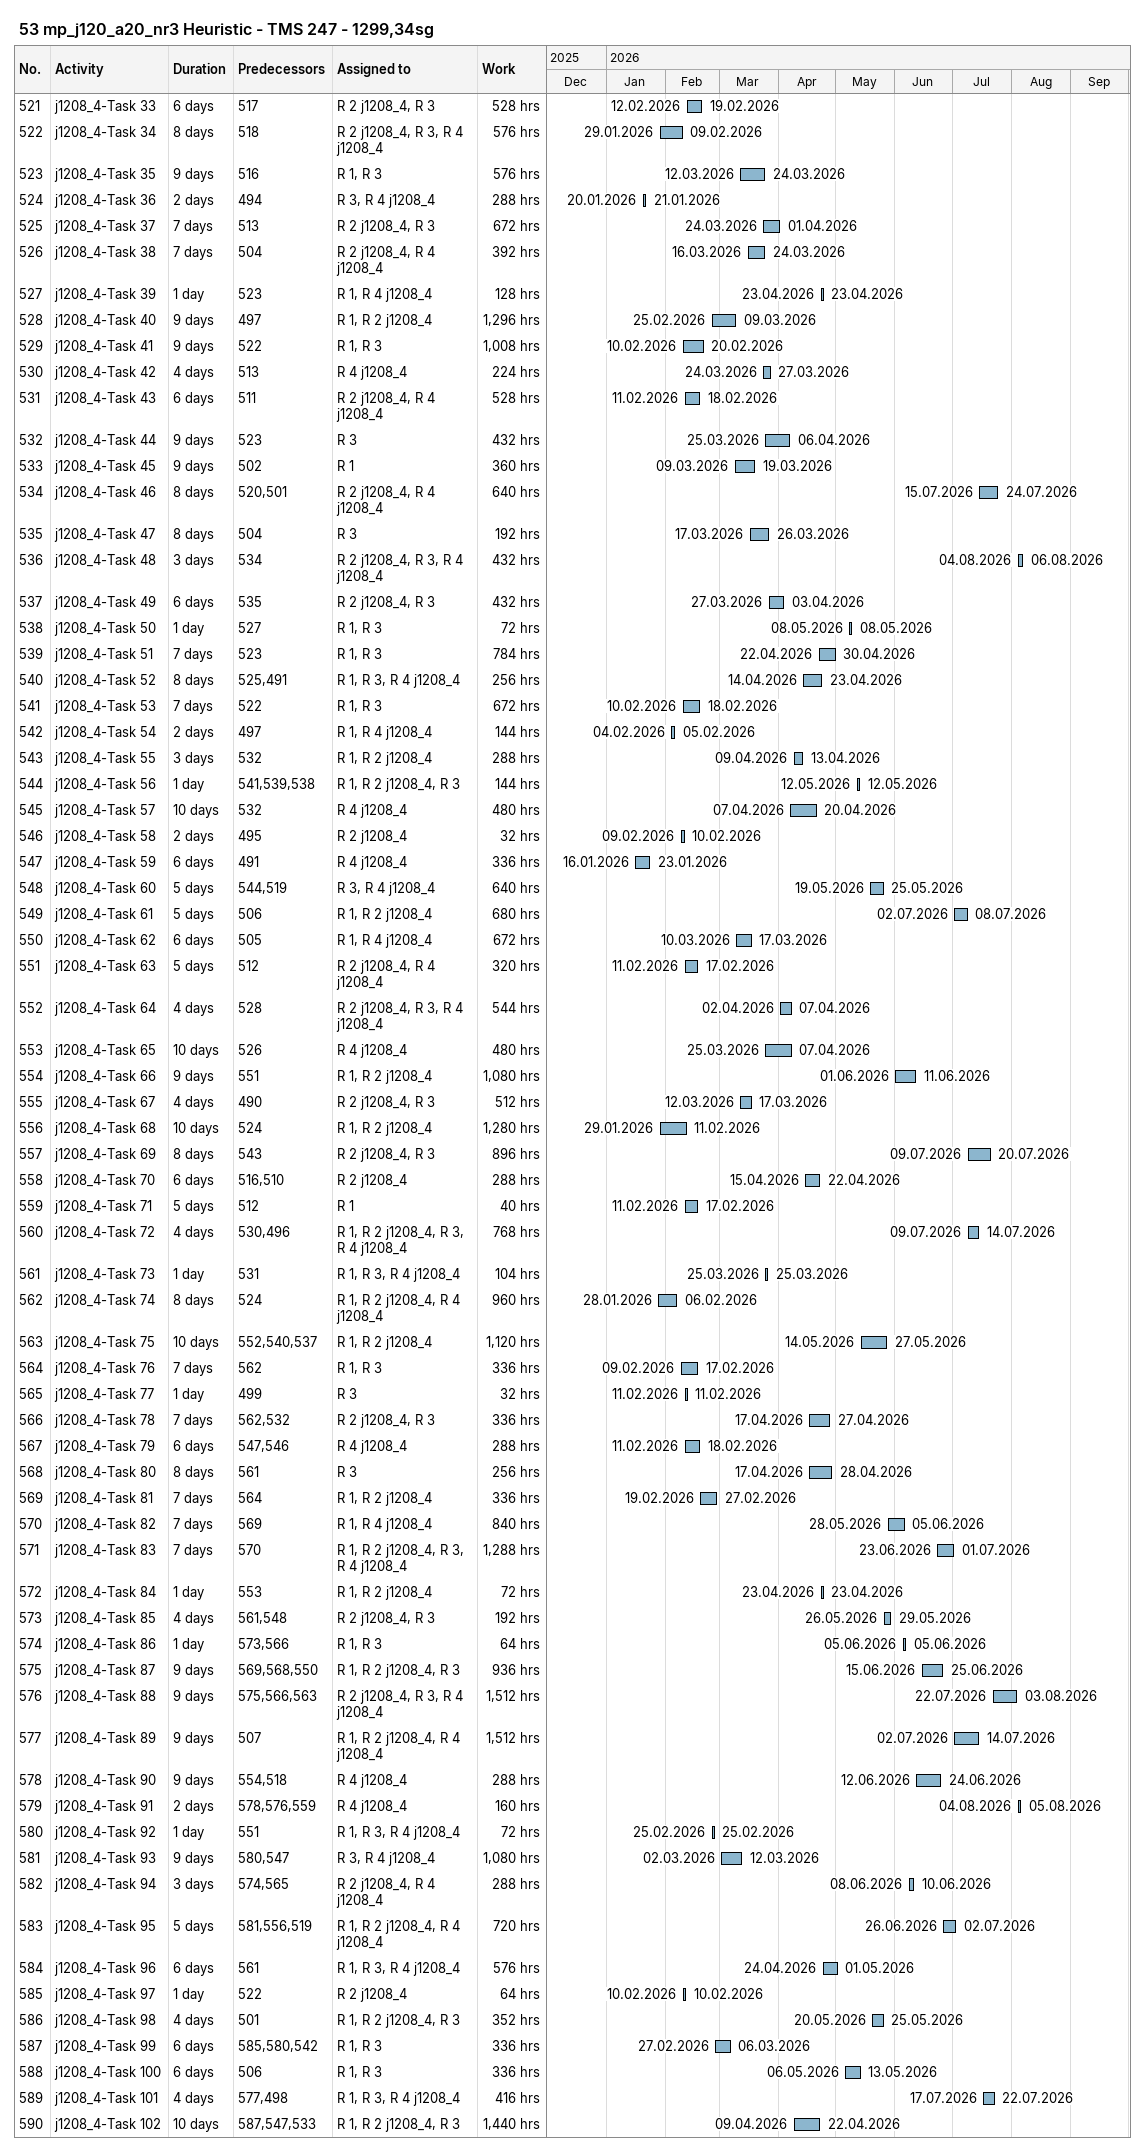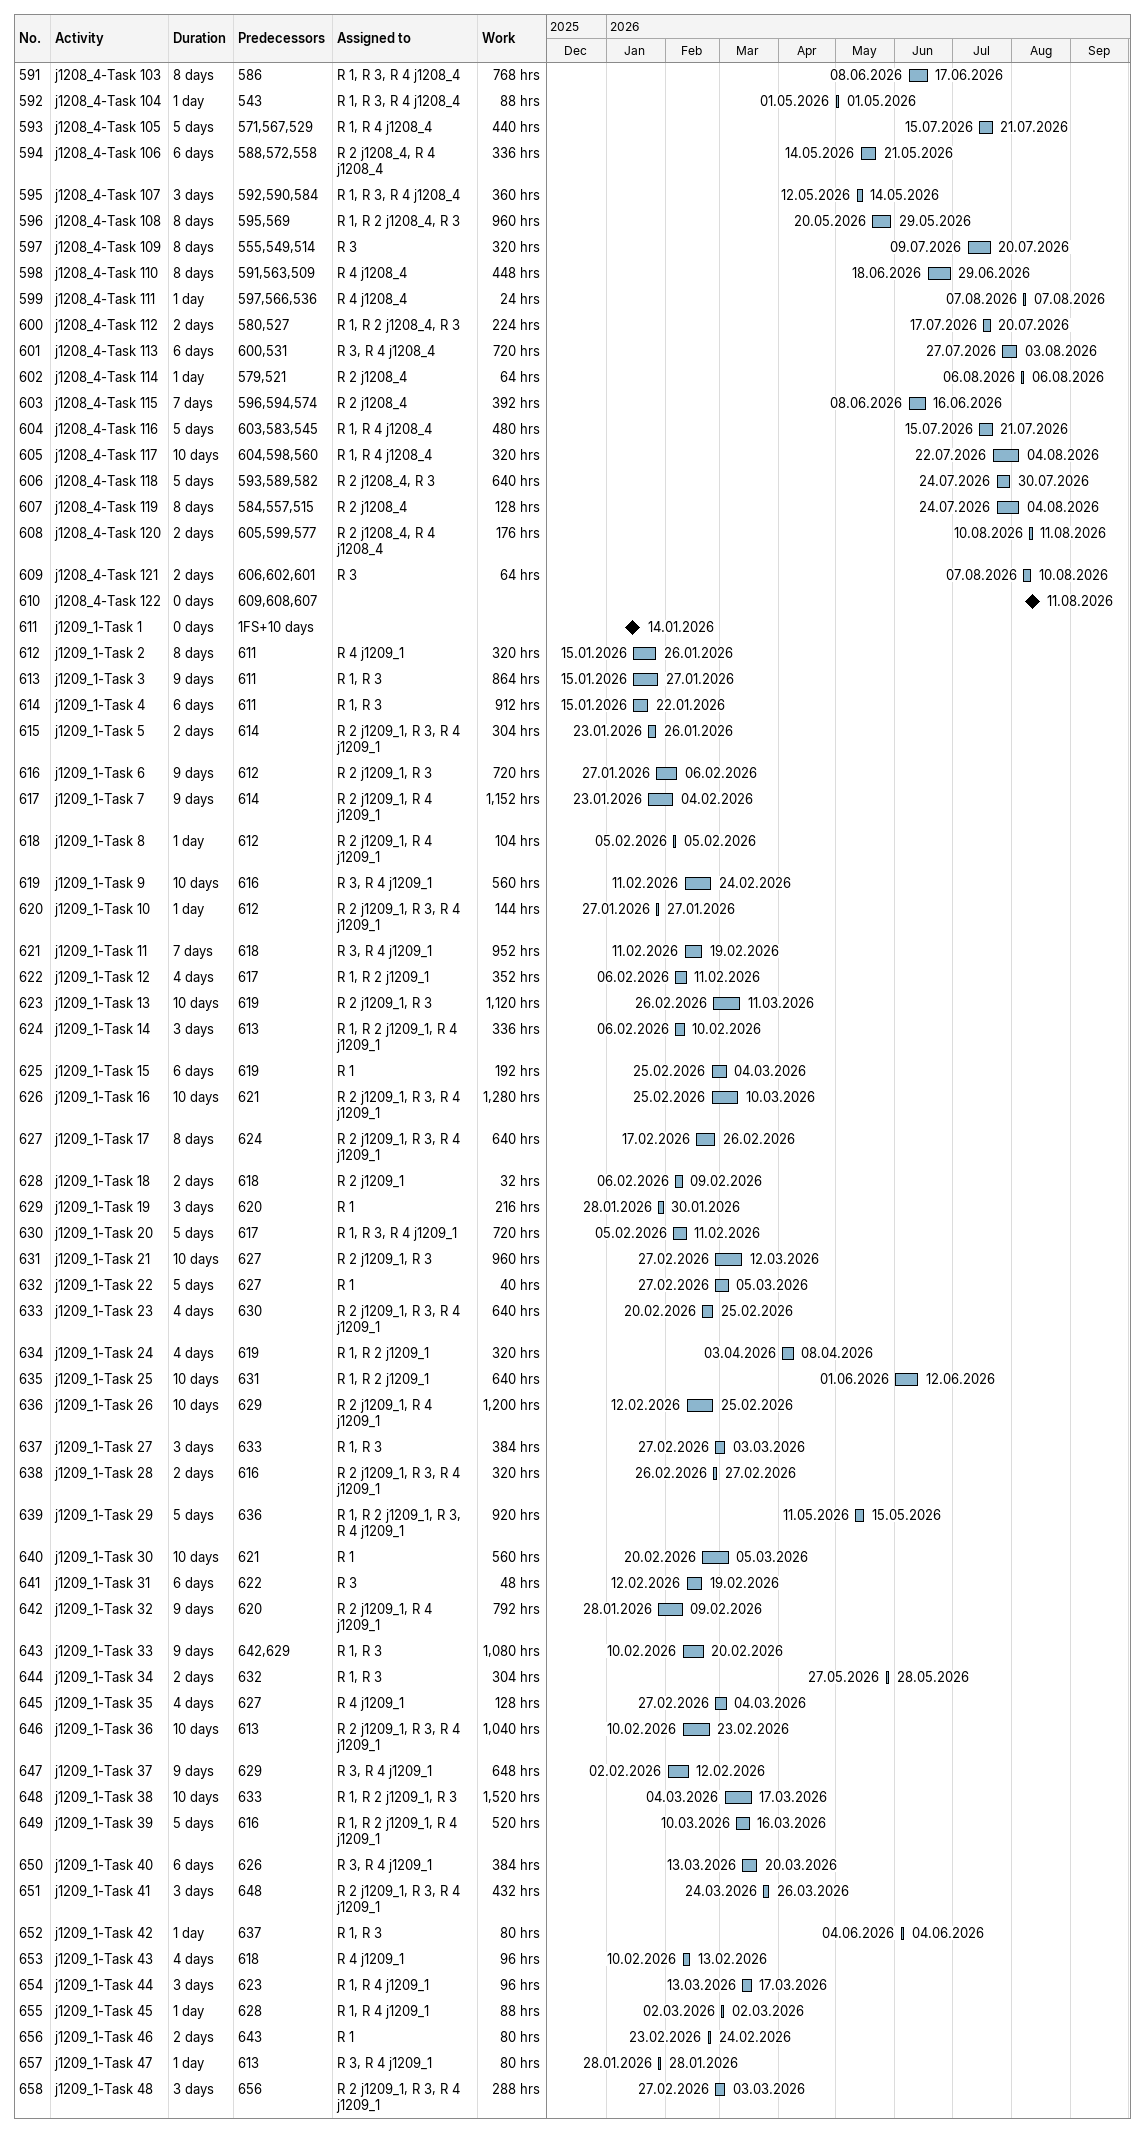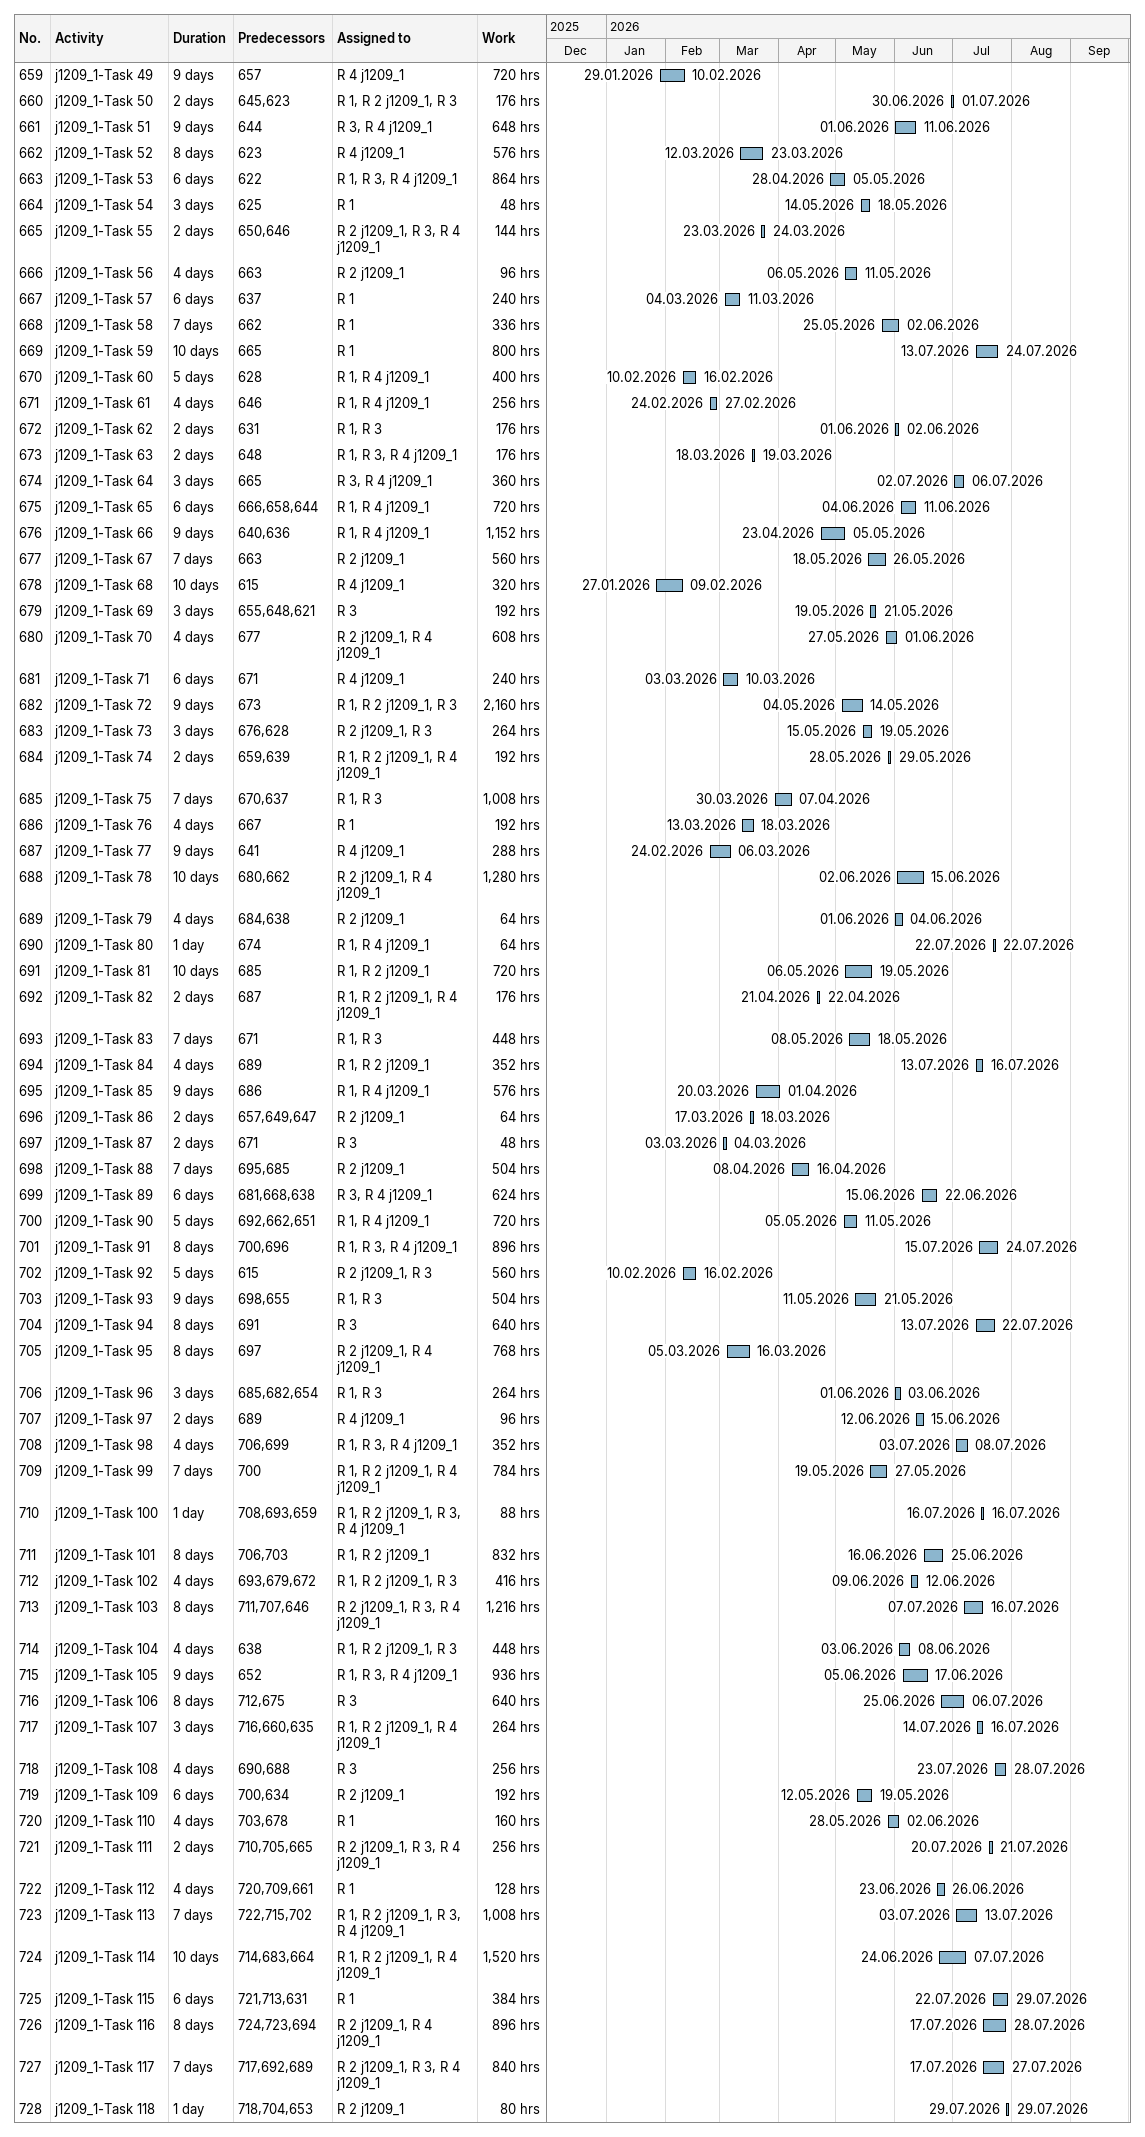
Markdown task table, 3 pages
53 mp_j120_a20_nr3 Heuristic - TMS 247 - 1299,34sg

| ID | Task | Duration | Start | Finish | Predecessors | Resources | Work (h) |
|---|---|---|---|---|---|---|---|
| 521 | j1208_4-Task 33 | 6d | 2026-02-12 | 2026-02-19 | 517 | R 2 j1208_4, R 3 | 528 |
| 522 | j1208_4-Task 34 | 8d | 2026-01-29 | 2026-02-09 | 518 | R 2 j1208_4, R 3, R 4 j1208_4 | 576 |
| 523 | j1208_4-Task 35 | 9d | 2026-03-12 | 2026-03-24 | 516 | R 1, R 3 | 576 |
| 524 | j1208_4-Task 36 | 2d | 2026-01-20 | 2026-01-21 | 494 | R 3, R 4 j1208_4 | 288 |
| 525 | j1208_4-Task 37 | 7d | 2026-03-24 | 2026-04-01 | 513 | R 2 j1208_4, R 3 | 672 |
| 526 | j1208_4-Task 38 | 7d | 2026-03-16 | 2026-03-24 | 504 | R 2 j1208_4, R 4 j1208_4 | 392 |
| 527 | j1208_4-Task 39 | 1d | 2026-04-23 | 2026-04-23 | 523 | R 1, R 4 j1208_4 | 128 |
| 528 | j1208_4-Task 40 | 9d | 2026-02-25 | 2026-03-09 | 497 | R 1, R 2 j1208_4 | 1296 |
| 529 | j1208_4-Task 41 | 9d | 2026-02-10 | 2026-02-20 | 522 | R 1, R 3 | 1008 |
| 530 | j1208_4-Task 42 | 4d | 2026-03-24 | 2026-03-27 | 513 | R 4 j1208_4 | 224 |
| 531 | j1208_4-Task 43 | 6d | 2026-02-11 | 2026-02-18 | 511 | R 2 j1208_4, R 4 j1208_4 | 528 |
| 532 | j1208_4-Task 44 | 9d | 2026-03-25 | 2026-04-06 | 523 | R 3 | 432 |
| 533 | j1208_4-Task 45 | 9d | 2026-03-09 | 2026-03-19 | 502 | R 1 | 360 |
| 534 | j1208_4-Task 46 | 8d | 2026-07-15 | 2026-07-24 | 520, 501 | R 2 j1208_4, R 4 j1208_4 | 640 |
| 535 | j1208_4-Task 47 | 8d | 2026-03-17 | 2026-03-26 | 504 | R 3 | 192 |
| 536 | j1208_4-Task 48 | 3d | 2026-08-04 | 2026-08-06 | 534 | R 2 j1208_4, R 3, R 4 j1208_4 | 432 |
| 537 | j1208_4-Task 49 | 6d | 2026-03-27 | 2026-04-03 | 535 | R 2 j1208_4, R 3 | 432 |
| 538 | j1208_4-Task 50 | 1d | 2026-05-08 | 2026-05-08 | 527 | R 1, R 3 | 72 |
| 539 | j1208_4-Task 51 | 7d | 2026-04-22 | 2026-04-30 | 523 | R 1, R 3 | 784 |
| 540 | j1208_4-Task 52 | 8d | 2026-04-14 | 2026-04-23 | 525, 491 | R 1, R 3, R 4 j1208_4 | 256 |
| 541 | j1208_4-Task 53 | 7d | 2026-02-10 | 2026-02-18 | 522 | R 1, R 3 | 672 |
| 542 | j1208_4-Task 54 | 2d | 2026-02-04 | 2026-02-05 | 497 | R 1, R 4 j1208_4 | 144 |
| 543 | j1208_4-Task 55 | 3d | 2026-04-09 | 2026-04-13 | 532 | R 1, R 2 j1208_4 | 288 |
| 544 | j1208_4-Task 56 | 1d | 2026-05-12 | 2026-05-12 | 541, 539, 538 | R 1, R 2 j1208_4, R 3 | 144 |
| 545 | j1208_4-Task 57 | 10d | 2026-04-07 | 2026-04-20 | 532 | R 4 j1208_4 | 480 |
| 546 | j1208_4-Task 58 | 2d | 2026-02-09 | 2026-02-10 | 495 | R 2 j1208_4 | 32 |
| 547 | j1208_4-Task 59 | 6d | 2026-01-16 | 2026-01-23 | 491 | R 4 j1208_4 | 336 |
| 548 | j1208_4-Task 60 | 5d | 2026-05-19 | 2026-05-25 | 544, 519 | R 3, R 4 j1208_4 | 640 |
| 549 | j1208_4-Task 61 | 5d | 2026-07-02 | 2026-07-08 | 506 | R 1, R 2 j1208_4 | 680 |
| 550 | j1208_4-Task 62 | 6d | 2026-03-10 | 2026-03-17 | 505 | R 1, R 4 j1208_4 | 672 |
| 551 | j1208_4-Task 63 | 5d | 2026-02-11 | 2026-02-17 | 512 | R 2 j1208_4, R 4 j1208_4 | 320 |
| 552 | j1208_4-Task 64 | 4d | 2026-04-02 | 2026-04-07 | 528 | R 2 j1208_4, R 3, R 4 j1208_4 | 544 |
| 553 | j1208_4-Task 65 | 10d | 2026-03-25 | 2026-04-07 | 526 | R 4 j1208_4 | 480 |
| 554 | j1208_4-Task 66 | 9d | 2026-06-01 | 2026-06-11 | 551 | R 1, R 2 j1208_4 | 1080 |
| 555 | j1208_4-Task 67 | 4d | 2026-03-12 | 2026-03-17 | 490 | R 2 j1208_4, R 3 | 512 |
| 556 | j1208_4-Task 68 | 10d | 2026-01-29 | 2026-02-11 | 524 | R 1, R 2 j1208_4 | 1280 |
| 557 | j1208_4-Task 69 | 8d | 2026-07-09 | 2026-07-20 | 543 | R 2 j1208_4, R 3 | 896 |
| 558 | j1208_4-Task 70 | 6d | 2026-04-15 | 2026-04-22 | 516, 510 | R 2 j1208_4 | 288 |
| 559 | j1208_4-Task 71 | 5d | 2026-02-11 | 2026-02-17 | 512 | R 1 | 40 |
| 560 | j1208_4-Task 72 | 4d | 2026-07-09 | 2026-07-14 | 530, 496 | R 1, R 2 j1208_4, R 3, R 4 j1208_4 | 768 |
| 561 | j1208_4-Task 73 | 1d | 2026-03-25 | 2026-03-25 | 531 | R 1, R 3, R 4 j1208_4 | 104 |
| 562 | j1208_4-Task 74 | 8d | 2026-01-28 | 2026-02-06 | 524 | R 1, R 2 j1208_4, R 4 j1208_4 | 960 |
| 563 | j1208_4-Task 75 | 10d | 2026-05-14 | 2026-05-27 | 552, 540, 537 | R 1, R 2 j1208_4 | 1120 |
| 564 | j1208_4-Task 76 | 7d | 2026-02-09 | 2026-02-17 | 562 | R 1, R 3 | 336 |
| 565 | j1208_4-Task 77 | 1d | 2026-02-11 | 2026-02-11 | 499 | R 3 | 32 |
| 566 | j1208_4-Task 78 | 7d | 2026-04-17 | 2026-04-27 | 562, 532 | R 2 j1208_4, R 3 | 336 |
| 567 | j1208_4-Task 79 | 6d | 2026-02-11 | 2026-02-18 | 547, 546 | R 4 j1208_4 | 288 |
| 568 | j1208_4-Task 80 | 8d | 2026-04-17 | 2026-04-28 | 561 | R 3 | 256 |
| 569 | j1208_4-Task 81 | 7d | 2026-02-19 | 2026-02-27 | 564 | R 1, R 2 j1208_4 | 336 |
| 570 | j1208_4-Task 82 | 7d | 2026-05-28 | 2026-06-05 | 569 | R 1, R 4 j1208_4 | 840 |
| 571 | j1208_4-Task 83 | 7d | 2026-06-23 | 2026-07-01 | 570 | R 1, R 2 j1208_4, R 3, R 4 j1208_4 | 1288 |
| 572 | j1208_4-Task 84 | 1d | 2026-04-23 | 2026-04-23 | 553 | R 1, R 2 j1208_4 | 72 |
| 573 | j1208_4-Task 85 | 4d | 2026-05-26 | 2026-05-29 | 561, 548 | R 2 j1208_4, R 3 | 192 |
| 574 | j1208_4-Task 86 | 1d | 2026-06-05 | 2026-06-05 | 573, 566 | R 1, R 3 | 64 |
| 575 | j1208_4-Task 87 | 9d | 2026-06-15 | 2026-06-25 | 569, 568, 550 | R 1, R 2 j1208_4, R 3 | 936 |
| 576 | j1208_4-Task 88 | 9d | 2026-07-22 | 2026-08-03 | 575, 566, 563 | R 2 j1208_4, R 3, R 4 j1208_4 | 1512 |
| 577 | j1208_4-Task 89 | 9d | 2026-07-02 | 2026-07-14 | 507 | R 1, R 2 j1208_4, R 4 j1208_4 | 1512 |
| 578 | j1208_4-Task 90 | 9d | 2026-06-12 | 2026-06-24 | 554, 518 | R 4 j1208_4 | 288 |
| 579 | j1208_4-Task 91 | 2d | 2026-08-04 | 2026-08-05 | 578, 576, 559 | R 4 j1208_4 | 160 |
| 580 | j1208_4-Task 92 | 1d | 2026-02-25 | 2026-02-25 | 551 | R 1, R 3, R 4 j1208_4 | 72 |
| 581 | j1208_4-Task 93 | 9d | 2026-03-02 | 2026-03-12 | 580, 547 | R 3, R 4 j1208_4 | 1080 |
| 582 | j1208_4-Task 94 | 3d | 2026-06-08 | 2026-06-10 | 574, 565 | R 2 j1208_4, R 4 j1208_4 | 288 |
| 583 | j1208_4-Task 95 | 5d | 2026-06-26 | 2026-07-02 | 581, 556, 519 | R 1, R 2 j1208_4, R 4 j1208_4 | 720 |
| 584 | j1208_4-Task 96 | 6d | 2026-04-24 | 2026-05-01 | 561 | R 1, R 3, R 4 j1208_4 | 576 |
| 585 | j1208_4-Task 97 | 1d | 2026-02-10 | 2026-02-10 | 522 | R 2 j1208_4 | 64 |
| 586 | j1208_4-Task 98 | 4d | 2026-05-20 | 2026-05-25 | 501 | R 1, R 2 j1208_4, R 3 | 352 |
| 587 | j1208_4-Task 99 | 6d | 2026-02-27 | 2026-03-06 | 585, 580, 542 | R 1, R 3 | 336 |
| 588 | j1208_4-Task 100 | 6d | 2026-05-06 | 2026-05-13 | 506 | R 1, R 3 | 336 |
| 589 | j1208_4-Task 101 | 4d | 2026-07-17 | 2026-07-22 | 577, 498 | R 1, R 3, R 4 j1208_4 | 416 |
| 590 | j1208_4-Task 102 | 10d | 2026-04-09 | 2026-04-22 | 587, 547, 533 | R 1, R 2 j1208_4, R 3 | 1440 |
| 591 | j1208_4-Task 103 | 8d | 2026-06-08 | 2026-06-17 | 586 | R 1, R 3, R 4 j1208_4 | 768 |
| 592 | j1208_4-Task 104 | 1d | 2026-05-01 | 2026-05-01 | 543 | R 1, R 3, R 4 j1208_4 | 88 |
| 593 | j1208_4-Task 105 | 5d | 2026-07-15 | 2026-07-21 | 571, 567, 529 | R 1, R 4 j1208_4 | 440 |
| 594 | j1208_4-Task 106 | 6d | 2026-05-14 | 2026-05-21 | 588, 572, 558 | R 2 j1208_4, R 4 j1208_4 | 336 |
| 595 | j1208_4-Task 107 | 3d | 2026-05-12 | 2026-05-14 | 592, 590, 584 | R 1, R 3, R 4 j1208_4 | 360 |
| 596 | j1208_4-Task 108 | 8d | 2026-05-20 | 2026-05-29 | 595, 569 | R 1, R 2 j1208_4, R 3 | 960 |
| 597 | j1208_4-Task 109 | 8d | 2026-07-09 | 2026-07-20 | 555, 549, 514 | R 3 | 320 |
| 598 | j1208_4-Task 110 | 8d | 2026-06-18 | 2026-06-29 | 591, 563, 509 | R 4 j1208_4 | 448 |
| 599 | j1208_4-Task 111 | 1d | 2026-08-07 | 2026-08-07 | 597, 566, 536 | R 4 j1208_4 | 24 |
| 600 | j1208_4-Task 112 | 2d | 2026-07-17 | 2026-07-20 | 580, 527 | R 1, R 2 j1208_4, R 3 | 224 |
| 601 | j1208_4-Task 113 | 6d | 2026-07-27 | 2026-08-03 | 600, 531 | R 3, R 4 j1208_4 | 720 |
| 602 | j1208_4-Task 114 | 1d | 2026-08-06 | 2026-08-06 | 579, 521 | R 2 j1208_4 | 64 |
| 603 | j1208_4-Task 115 | 7d | 2026-06-08 | 2026-06-16 | 596, 594, 574 | R 2 j1208_4 | 392 |
| 604 | j1208_4-Task 116 | 5d | 2026-07-15 | 2026-07-21 | 603, 583, 545 | R 1, R 4 j1208_4 | 480 |
| 605 | j1208_4-Task 117 | 10d | 2026-07-22 | 2026-08-04 | 604, 598, 560 | R 1, R 4 j1208_4 | 320 |
| 606 | j1208_4-Task 118 | 5d | 2026-07-24 | 2026-07-30 | 593, 589, 582 | R 2 j1208_4, R 3 | 640 |
| 607 | j1208_4-Task 119 | 8d | 2026-07-24 | 2026-08-04 | 584, 557, 515 | R 2 j1208_4 | 128 |
| 608 | j1208_4-Task 120 | 2d | 2026-08-10 | 2026-08-11 | 605, 599, 577 | R 2 j1208_4, R 4 j1208_4 | 176 |
| 609 | j1208_4-Task 121 | 2d | 2026-08-07 | 2026-08-10 | 606, 602, 601 | R 3 | 64 |
| 610 | j1208_4-Task 122 | 0d | 2026-08-11 | 2026-08-11 | 609, 608, 607 |  |  |
| 611 | j1209_1-Task 1 | 0d | 2026-01-14 | 2026-01-14 | 1FS+10d |  |  |
| 612 | j1209_1-Task 2 | 8d | 2026-01-15 | 2026-01-26 | 611 | R 4 j1209_1 | 320 |
| 613 | j1209_1-Task 3 | 9d | 2026-01-15 | 2026-01-27 | 611 | R 1, R 3 | 864 |
| 614 | j1209_1-Task 4 | 6d | 2026-01-15 | 2026-01-22 | 611 | R 1, R 3 | 912 |
| 615 | j1209_1-Task 5 | 2d | 2026-01-23 | 2026-01-26 | 614 | R 2 j1209_1, R 3, R 4 j1209_1 | 304 |
| 616 | j1209_1-Task 6 | 9d | 2026-01-27 | 2026-02-06 | 612 | R 2 j1209_1, R 3 | 720 |
| 617 | j1209_1-Task 7 | 9d | 2026-01-23 | 2026-02-04 | 614 | R 2 j1209_1, R 4 j1209_1 | 1152 |
| 618 | j1209_1-Task 8 | 1d | 2026-02-05 | 2026-02-05 | 612 | R 2 j1209_1, R 4 j1209_1 | 104 |
| 619 | j1209_1-Task 9 | 10d | 2026-02-11 | 2026-02-24 | 616 | R 3, R 4 j1209_1 | 560 |
| 620 | j1209_1-Task 10 | 1d | 2026-01-27 | 2026-01-27 | 612 | R 2 j1209_1, R 3, R 4 j1209_1 | 144 |
| 621 | j1209_1-Task 11 | 7d | 2026-02-11 | 2026-02-19 | 618 | R 3, R 4 j1209_1 | 952 |
| 622 | j1209_1-Task 12 | 4d | 2026-02-06 | 2026-02-11 | 617 | R 1, R 2 j1209_1 | 352 |
| 623 | j1209_1-Task 13 | 10d | 2026-02-26 | 2026-03-11 | 619 | R 2 j1209_1, R 3 | 1120 |
| 624 | j1209_1-Task 14 | 3d | 2026-02-06 | 2026-02-10 | 613 | R 1, R 2 j1209_1, R 4 j1209_1 | 336 |
| 625 | j1209_1-Task 15 | 6d | 2026-02-25 | 2026-03-04 | 619 | R 1 | 192 |
| 626 | j1209_1-Task 16 | 10d | 2026-02-25 | 2026-03-10 | 621 | R 2 j1209_1, R 3, R 4 j1209_1 | 1280 |
| 627 | j1209_1-Task 17 | 8d | 2026-02-17 | 2026-02-26 | 624 | R 2 j1209_1, R 3, R 4 j1209_1 | 640 |
| 628 | j1209_1-Task 18 | 2d | 2026-02-06 | 2026-02-09 | 618 | R 2 j1209_1 | 32 |
| 629 | j1209_1-Task 19 | 3d | 2026-01-28 | 2026-01-30 | 620 | R 1 | 216 |
| 630 | j1209_1-Task 20 | 5d | 2026-02-05 | 2026-02-11 | 617 | R 1, R 3, R 4 j1209_1 | 720 |
| 631 | j1209_1-Task 21 | 10d | 2026-02-27 | 2026-03-12 | 627 | R 2 j1209_1, R 3 | 960 |
| 632 | j1209_1-Task 22 | 5d | 2026-02-27 | 2026-03-05 | 627 | R 1 | 40 |
| 633 | j1209_1-Task 23 | 4d | 2026-02-20 | 2026-02-25 | 630 | R 2 j1209_1, R 3, R 4 j1209_1 | 640 |
| 634 | j1209_1-Task 24 | 4d | 2026-04-03 | 2026-04-08 | 619 | R 1, R 2 j1209_1 | 320 |
| 635 | j1209_1-Task 25 | 10d | 2026-06-01 | 2026-06-12 | 631 | R 1, R 2 j1209_1 | 640 |
| 636 | j1209_1-Task 26 | 10d | 2026-02-12 | 2026-02-25 | 629 | R 2 j1209_1, R 4 j1209_1 | 1200 |
| 637 | j1209_1-Task 27 | 3d | 2026-02-27 | 2026-03-03 | 633 | R 1, R 3 | 384 |
| 638 | j1209_1-Task 28 | 2d | 2026-02-26 | 2026-02-27 | 616 | R 2 j1209_1, R 3, R 4 j1209_1 | 320 |
| 639 | j1209_1-Task 29 | 5d | 2026-05-11 | 2026-05-15 | 636 | R 1, R 2 j1209_1, R 3, R 4 j1209_1 | 920 |
| 640 | j1209_1-Task 30 | 10d | 2026-02-20 | 2026-03-05 | 621 | R 1 | 560 |
| 641 | j1209_1-Task 31 | 6d | 2026-02-12 | 2026-02-19 | 622 | R 3 | 48 |
| 642 | j1209_1-Task 32 | 9d | 2026-01-28 | 2026-02-09 | 620 | R 2 j1209_1, R 4 j1209_1 | 792 |
| 643 | j1209_1-Task 33 | 9d | 2026-02-10 | 2026-02-20 | 642, 629 | R 1, R 3 | 1080 |
| 644 | j1209_1-Task 34 | 2d | 2026-05-27 | 2026-05-28 | 632 | R 1, R 3 | 304 |
| 645 | j1209_1-Task 35 | 4d | 2026-02-27 | 2026-03-04 | 627 | R 4 j1209_1 | 128 |
| 646 | j1209_1-Task 36 | 10d | 2026-02-10 | 2026-02-23 | 613 | R 2 j1209_1, R 3, R 4 j1209_1 | 1040 |
| 647 | j1209_1-Task 37 | 9d | 2026-02-02 | 2026-02-12 | 629 | R 3, R 4 j1209_1 | 648 |
| 648 | j1209_1-Task 38 | 10d | 2026-03-04 | 2026-03-17 | 633 | R 1, R 2 j1209_1, R 3 | 1520 |
| 649 | j1209_1-Task 39 | 5d | 2026-03-10 | 2026-03-16 | 616 | R 1, R 2 j1209_1, R 4 j1209_1 | 520 |
| 650 | j1209_1-Task 40 | 6d | 2026-03-13 | 2026-03-20 | 626 | R 3, R 4 j1209_1 | 384 |
| 651 | j1209_1-Task 41 | 3d | 2026-03-24 | 2026-03-26 | 648 | R 2 j1209_1, R 3, R 4 j1209_1 | 432 |
| 652 | j1209_1-Task 42 | 1d | 2026-06-04 | 2026-06-04 | 637 | R 1, R 3 | 80 |
| 653 | j1209_1-Task 43 | 4d | 2026-02-10 | 2026-02-13 | 618 | R 4 j1209_1 | 96 |
| 654 | j1209_1-Task 44 | 3d | 2026-03-13 | 2026-03-17 | 623 | R 1, R 4 j1209_1 | 96 |
| 655 | j1209_1-Task 45 | 1d | 2026-03-02 | 2026-03-02 | 628 | R 1, R 4 j1209_1 | 88 |
| 656 | j1209_1-Task 46 | 2d | 2026-02-23 | 2026-02-24 | 643 | R 1 | 80 |
| 657 | j1209_1-Task 47 | 1d | 2026-01-28 | 2026-01-28 | 613 | R 3, R 4 j1209_1 | 80 |
| 658 | j1209_1-Task 48 | 3d | 2026-02-27 | 2026-03-03 | 656 | R 2 j1209_1, R 3, R 4 j1209_1 | 288 |
| 659 | j1209_1-Task 49 | 9d | 2026-01-29 | 2026-02-10 | 657 | R 4 j1209_1 | 720 |
| 660 | j1209_1-Task 50 | 2d | 2026-06-30 | 2026-07-01 | 645, 623 | R 1, R 2 j1209_1, R 3 | 176 |
| 661 | j1209_1-Task 51 | 9d | 2026-06-01 | 2026-06-11 | 644 | R 3, R 4 j1209_1 | 648 |
| 662 | j1209_1-Task 52 | 8d | 2026-03-12 | 2026-03-23 | 623 | R 4 j1209_1 | 576 |
| 663 | j1209_1-Task 53 | 6d | 2026-04-28 | 2026-05-05 | 622 | R 1, R 3, R 4 j1209_1 | 864 |
| 664 | j1209_1-Task 54 | 3d | 2026-05-14 | 2026-05-18 | 625 | R 1 | 48 |
| 665 | j1209_1-Task 55 | 2d | 2026-03-23 | 2026-03-24 | 650, 646 | R 2 j1209_1, R 3, R 4 j1209_1 | 144 |
| 666 | j1209_1-Task 56 | 4d | 2026-05-06 | 2026-05-11 | 663 | R 2 j1209_1 | 96 |
| 667 | j1209_1-Task 57 | 6d | 2026-03-04 | 2026-03-11 | 637 | R 1 | 240 |
| 668 | j1209_1-Task 58 | 7d | 2026-05-25 | 2026-06-02 | 662 | R 1 | 336 |
| 669 | j1209_1-Task 59 | 10d | 2026-07-13 | 2026-07-24 | 665 | R 1 | 800 |
| 670 | j1209_1-Task 60 | 5d | 2026-02-10 | 2026-02-16 | 628 | R 1, R 4 j1209_1 | 400 |
| 671 | j1209_1-Task 61 | 4d | 2026-02-24 | 2026-02-27 | 646 | R 1, R 4 j1209_1 | 256 |
| 672 | j1209_1-Task 62 | 2d | 2026-06-01 | 2026-06-02 | 631 | R 1, R 3 | 176 |
| 673 | j1209_1-Task 63 | 2d | 2026-03-18 | 2026-03-19 | 648 | R 1, R 3, R 4 j1209_1 | 176 |
| 674 | j1209_1-Task 64 | 3d | 2026-07-02 | 2026-07-06 | 665 | R 3, R 4 j1209_1 | 360 |
| 675 | j1209_1-Task 65 | 6d | 2026-06-04 | 2026-06-11 | 666, 658, 644 | R 1, R 4 j1209_1 | 720 |
| 676 | j1209_1-Task 66 | 9d | 2026-04-23 | 2026-05-05 | 640, 636 | R 1, R 4 j1209_1 | 1152 |
| 677 | j1209_1-Task 67 | 7d | 2026-05-18 | 2026-05-26 | 663 | R 2 j1209_1 | 560 |
| 678 | j1209_1-Task 68 | 10d | 2026-01-27 | 2026-02-09 | 615 | R 4 j1209_1 | 320 |
| 679 | j1209_1-Task 69 | 3d | 2026-05-19 | 2026-05-21 | 655, 648, 621 | R 3 | 192 |
| 680 | j1209_1-Task 70 | 4d | 2026-05-27 | 2026-06-01 | 677 | R 2 j1209_1, R 4 j1209_1 | 608 |
| 681 | j1209_1-Task 71 | 6d | 2026-03-03 | 2026-03-10 | 671 | R 4 j1209_1 | 240 |
| 682 | j1209_1-Task 72 | 9d | 2026-05-04 | 2026-05-14 | 673 | R 1, R 2 j1209_1, R 3 | 2160 |
| 683 | j1209_1-Task 73 | 3d | 2026-05-15 | 2026-05-19 | 676, 628 | R 2 j1209_1, R 3 | 264 |
| 684 | j1209_1-Task 74 | 2d | 2026-05-28 | 2026-05-29 | 659, 639 | R 1, R 2 j1209_1, R 4 j1209_1 | 192 |
| 685 | j1209_1-Task 75 | 7d | 2026-03-30 | 2026-04-07 | 670, 637 | R 1, R 3 | 1008 |
| 686 | j1209_1-Task 76 | 4d | 2026-03-13 | 2026-03-18 | 667 | R 1 | 192 |
| 687 | j1209_1-Task 77 | 9d | 2026-02-24 | 2026-03-06 | 641 | R 4 j1209_1 | 288 |
| 688 | j1209_1-Task 78 | 10d | 2026-06-02 | 2026-06-15 | 680, 662 | R 2 j1209_1, R 4 j1209_1 | 1280 |
| 689 | j1209_1-Task 79 | 4d | 2026-06-01 | 2026-06-04 | 684, 638 | R 2 j1209_1 | 64 |
| 690 | j1209_1-Task 80 | 1d | 2026-07-22 | 2026-07-22 | 674 | R 1, R 4 j1209_1 | 64 |
| 691 | j1209_1-Task 81 | 10d | 2026-05-06 | 2026-05-19 | 685 | R 1, R 2 j1209_1 | 720 |
| 692 | j1209_1-Task 82 | 2d | 2026-04-21 | 2026-04-22 | 687 | R 1, R 2 j1209_1, R 4 j1209_1 | 176 |
| 693 | j1209_1-Task 83 | 7d | 2026-05-08 | 2026-05-18 | 671 | R 1, R 3 | 448 |
| 694 | j1209_1-Task 84 | 4d | 2026-07-13 | 2026-07-16 | 689 | R 1, R 2 j1209_1 | 352 |
| 695 | j1209_1-Task 85 | 9d | 2026-03-20 | 2026-04-01 | 686 | R 1, R 4 j1209_1 | 576 |
| 696 | j1209_1-Task 86 | 2d | 2026-03-17 | 2026-03-18 | 657, 649, 647 | R 2 j1209_1 | 64 |
| 697 | j1209_1-Task 87 | 2d | 2026-03-03 | 2026-03-04 | 671 | R 3 | 48 |
| 698 | j1209_1-Task 88 | 7d | 2026-04-08 | 2026-04-16 | 695, 685 | R 2 j1209_1 | 504 |
| 699 | j1209_1-Task 89 | 6d | 2026-06-15 | 2026-06-22 | 681, 668, 638 | R 3, R 4 j1209_1 | 624 |
| 700 | j1209_1-Task 90 | 5d | 2026-05-05 | 2026-05-11 | 692, 662, 651 | R 1, R 4 j1209_1 | 720 |
| 701 | j1209_1-Task 91 | 8d | 2026-07-15 | 2026-07-24 | 700, 696 | R 1, R 3, R 4 j1209_1 | 896 |
| 702 | j1209_1-Task 92 | 5d | 2026-02-10 | 2026-02-16 | 615 | R 2 j1209_1, R 3 | 560 |
| 703 | j1209_1-Task 93 | 9d | 2026-05-11 | 2026-05-21 | 698, 655 | R 1, R 3 | 504 |
| 704 | j1209_1-Task 94 | 8d | 2026-07-13 | 2026-07-22 | 691 | R 3 | 640 |
| 705 | j1209_1-Task 95 | 8d | 2026-03-05 | 2026-03-16 | 697 | R 2 j1209_1, R 4 j1209_1 | 768 |
| 706 | j1209_1-Task 96 | 3d | 2026-06-01 | 2026-06-03 | 685, 682, 654 | R 1, R 3 | 264 |
| 707 | j1209_1-Task 97 | 2d | 2026-06-12 | 2026-06-15 | 689 | R 4 j1209_1 | 96 |
| 708 | j1209_1-Task 98 | 4d | 2026-07-03 | 2026-07-08 | 706, 699 | R 1, R 3, R 4 j1209_1 | 352 |
| 709 | j1209_1-Task 99 | 7d | 2026-05-19 | 2026-05-27 | 700 | R 1, R 2 j1209_1, R 4 j1209_1 | 784 |
| 710 | j1209_1-Task 100 | 1d | 2026-07-16 | 2026-07-16 | 708, 693, 659 | R 1, R 2 j1209_1, R 3, R 4 j1209_1 | 88 |
| 711 | j1209_1-Task 101 | 8d | 2026-06-16 | 2026-06-25 | 706, 703 | R 1, R 2 j1209_1 | 832 |
| 712 | j1209_1-Task 102 | 4d | 2026-06-09 | 2026-06-12 | 693, 679, 672 | R 1, R 2 j1209_1, R 3 | 416 |
| 713 | j1209_1-Task 103 | 8d | 2026-07-07 | 2026-07-16 | 711, 707, 646 | R 2 j1209_1, R 3, R 4 j1209_1 | 1216 |
| 714 | j1209_1-Task 104 | 4d | 2026-06-03 | 2026-06-08 | 638 | R 1, R 2 j1209_1, R 3 | 448 |
| 715 | j1209_1-Task 105 | 9d | 2026-06-05 | 2026-06-17 | 652 | R 1, R 3, R 4 j1209_1 | 936 |
| 716 | j1209_1-Task 106 | 8d | 2026-06-25 | 2026-07-06 | 712, 675 | R 3 | 640 |
| 717 | j1209_1-Task 107 | 3d | 2026-07-14 | 2026-07-16 | 716, 660, 635 | R 1, R 2 j1209_1, R 4 j1209_1 | 264 |
| 718 | j1209_1-Task 108 | 4d | 2026-07-23 | 2026-07-28 | 690, 688 | R 3 | 256 |
| 719 | j1209_1-Task 109 | 6d | 2026-05-12 | 2026-05-19 | 700, 634 | R 2 j1209_1 | 192 |
| 720 | j1209_1-Task 110 | 4d | 2026-05-28 | 2026-06-02 | 703, 678 | R 1 | 160 |
| 721 | j1209_1-Task 111 | 2d | 2026-07-20 | 2026-07-21 | 710, 705, 665 | R 2 j1209_1, R 3, R 4 j1209_1 | 256 |
| 722 | j1209_1-Task 112 | 4d | 2026-06-23 | 2026-06-26 | 720, 709, 661 | R 1 | 128 |
| 723 | j1209_1-Task 113 | 7d | 2026-07-03 | 2026-07-13 | 722, 715, 702 | R 1, R 2 j1209_1, R 3, R 4 j1209_1 | 1008 |
| 724 | j1209_1-Task 114 | 10d | 2026-06-24 | 2026-07-07 | 714, 683, 664 | R 1, R 2 j1209_1, R 4 j1209_1 | 1520 |
| 725 | j1209_1-Task 115 | 6d | 2026-07-22 | 2026-07-29 | 721, 713, 631 | R 1 | 384 |
| 726 | j1209_1-Task 116 | 8d | 2026-07-17 | 2026-07-28 | 724, 723, 694 | R 2 j1209_1, R 4 j1209_1 | 896 |
| 727 | j1209_1-Task 117 | 7d | 2026-07-17 | 2026-07-27 | 717, 692, 689 | R 2 j1209_1, R 3, R 4 j1209_1 | 840 |
| 728 | j1209_1-Task 118 | 1d | 2026-07-29 | 2026-07-29 | 718, 704, 653 | R 2 j1209_1 | 80 |
